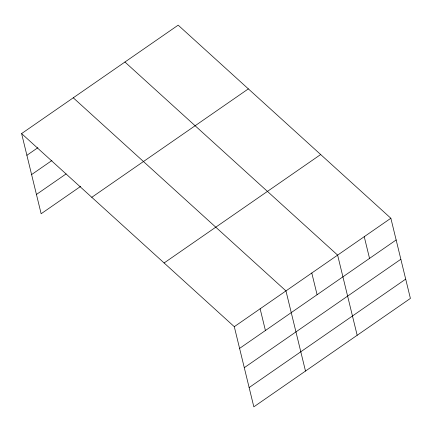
<?xml version="1.0" encoding="UTF-8"?>
<svg xmlns="http://www.w3.org/2000/svg" width="432" height="432" viewBox="0 0 432 432"><rect width="100%" height="100%" fill="white"/><g stroke="black" fill="none" stroke-linecap="round" stroke-linejoin="round"><path stroke-width="0.65" d="M21.6 133.585L178.168 25.159L390.857 218.252L410.4 298.415L253.832 406.841L234.295 326.684L21.6 133.585L41.143 213.748L80.714 186.338M26.892 155.299L37.886 147.685M31.595 174.587L51.932 160.504M36.439 194.459L66.118 173.902M91.789 197.311L248.357 88.879M164.106 262.964L320.668 154.532M234.295 326.684L390.857 218.252M239.587 348.397L396.149 239.965M244.285 367.681L400.853 259.254M249.134 387.558L405.697 279.126M124.934 62.024L337.624 255.118L357.167 335.281M73.267 97.805L285.962 290.903L305.5 371.061M364.241 236.687L369.538 258.395M311.796 273.013L317.088 294.721M260.129 308.794L265.421 330.502"/></g></svg>
